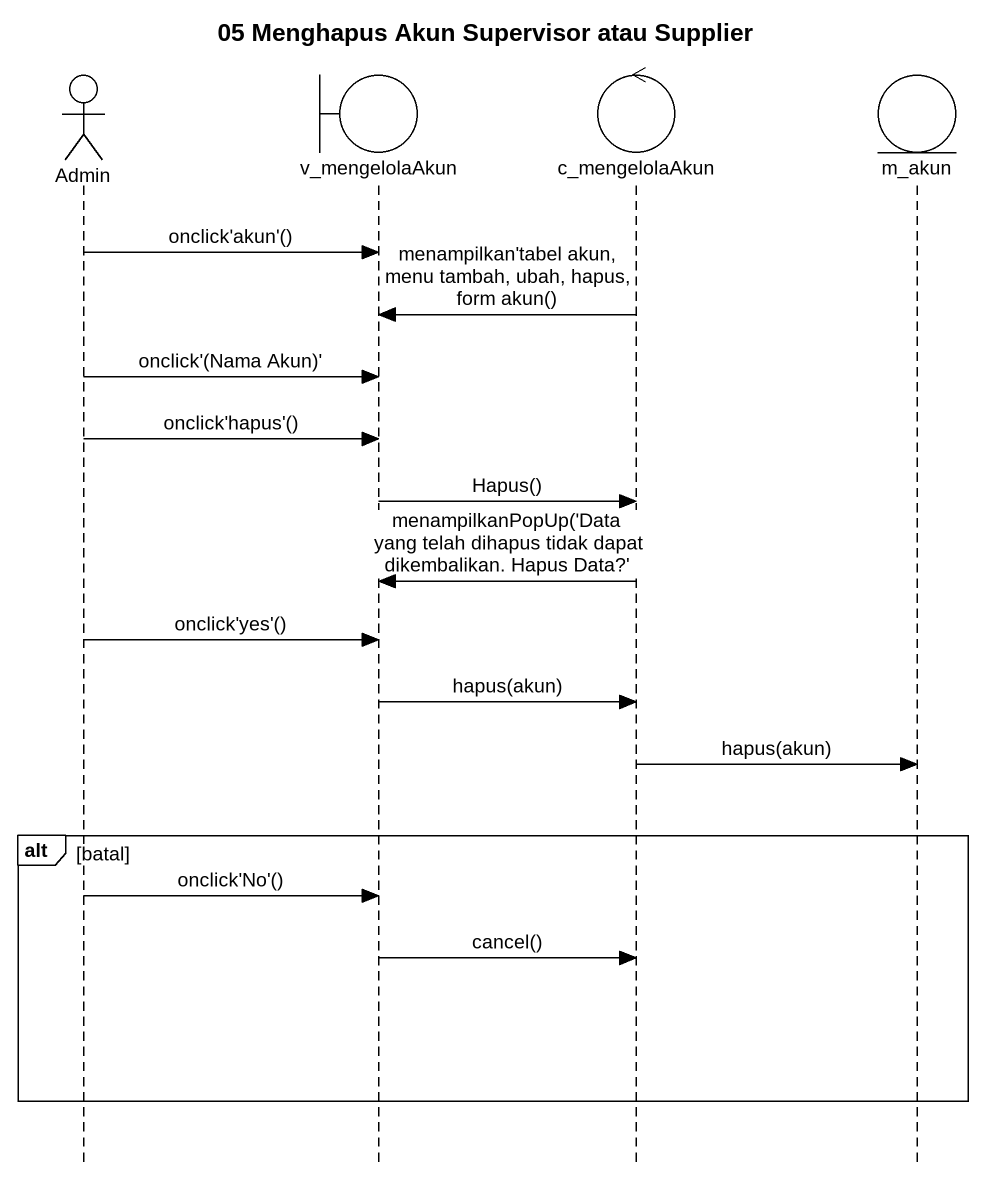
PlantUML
@startuml
title 05 Menghapus Akun Supervisor atau Supplier
hide footbox
actor Admin
boundary v_mengelolaAkun
control c_mengelolaAkun
entity m_akun

Admin -> v_mengelolaAkun : onclick'akun'()
c_mengelolaAkun -> v_mengelolaAkun : menampilkan'tabel akun, menu tambah, ubah, hapus, form akun()
Admin -> v_mengelolaAkun : onclick'(Nama Akun)'
Admin -> v_mengelolaAkun : onclick'hapus'()
v_mengelolaAkun -> c_mengelolaAkun : Hapus()
c_mengelolaAkun -> v_mengelolaAkun : menampilkanPopUp('Data yang telah dihapus tidak dapat dikembalikan. Hapus Data?'
Admin -> v_mengelolaAkun : onclick'yes'()
v_mengelolaAkun -> c_mengelolaAkun : hapus(akun)
c_mengelolaAkun -> m_akun : hapus(akun)
alt batal
  Admin -> v_mengelolaAkun : onclick'No'()
  v_mengelolaAkun -> c_mengelolaAkun : cancel()
end
@enduml
